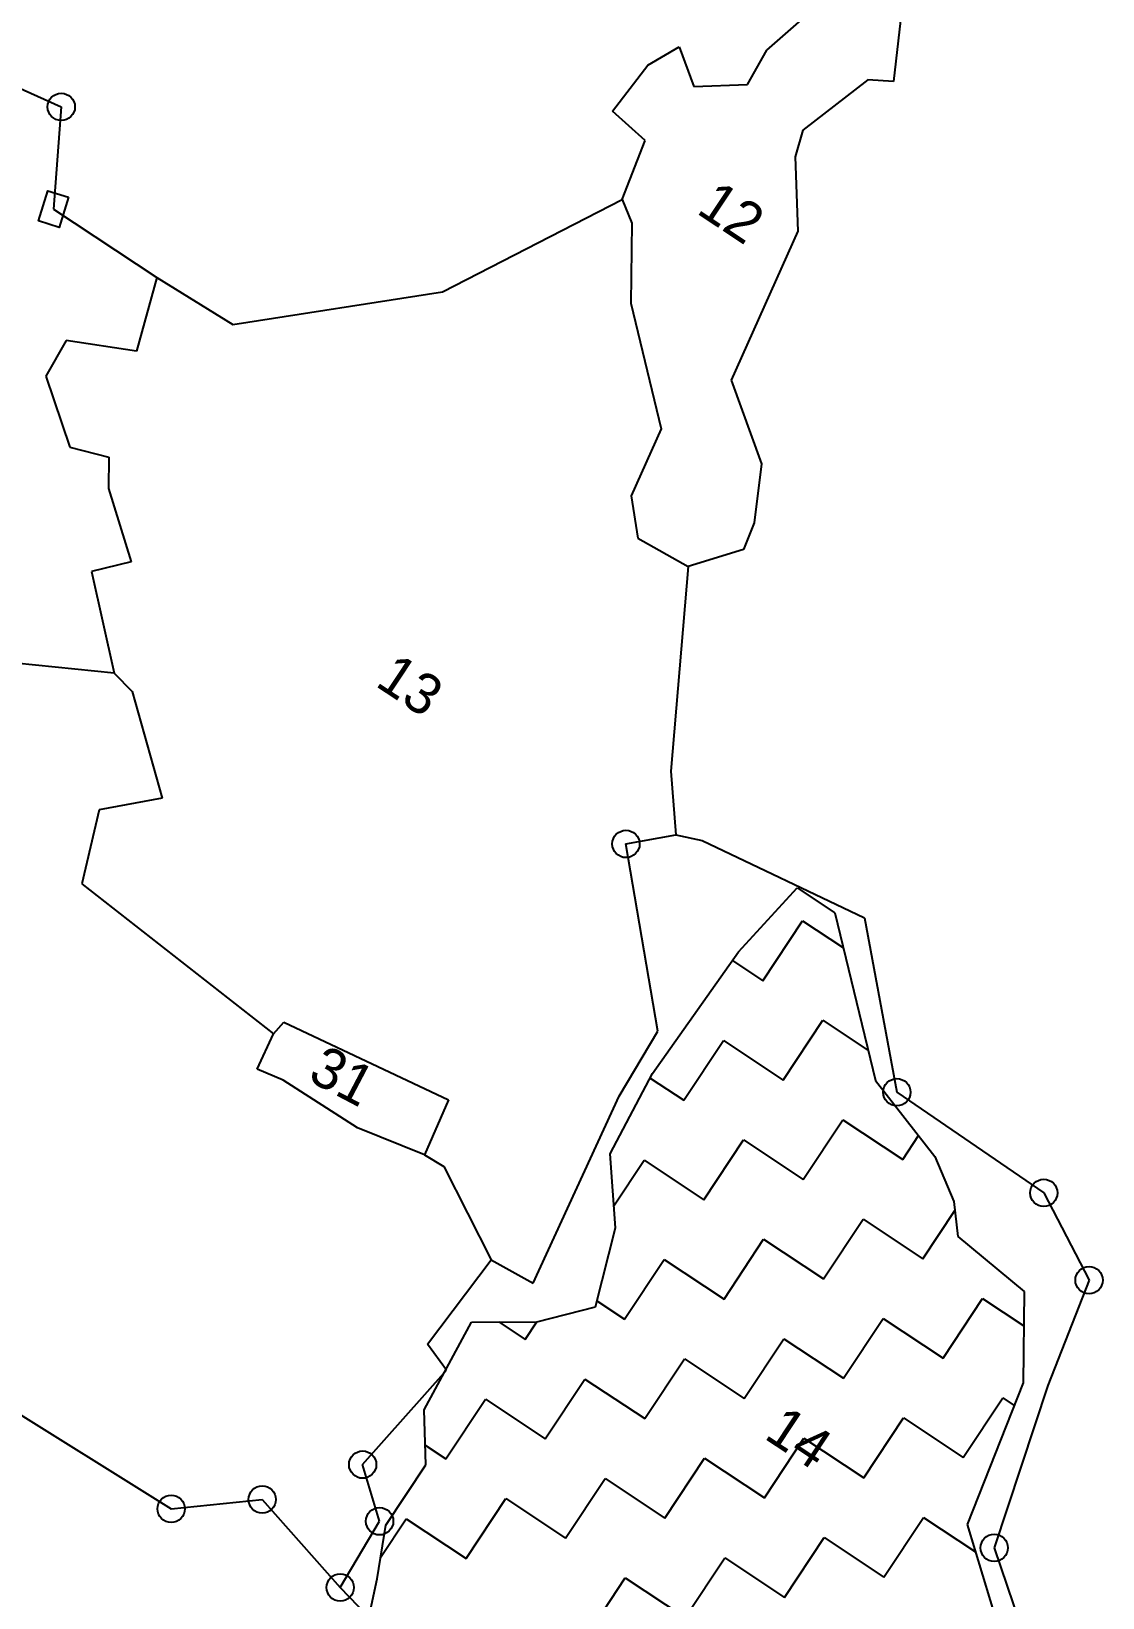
# Model space of a CAD drawing. Header units: metres. Extents: x 299922 to 302574, y 1953268 to 1957171.
# Drawn here: x 301129 to 301606, y 1954527 to 1955225 of the extents above; entities that cross this region are included whole.
import ezdxf

# ---------------------------------------------------------------- set-up
doc = ezdxf.new("R2010")
doc.units = ezdxf.units.M
for name, color, linetype in [('POLY_HATCH', 12, 'Continuous'), ('POLY_PARCEL', 6, 'Continuous'), ('TEXT_PARCEL', 7, 'Continuous'), ('V_BOUND_LINE', 7, 'Continuous')]:
    doc.layers.add(name, color=color, linetype=linetype)
doc.styles.add('TEXT_MAP', font='')
doc.styles.get('TEXT_MAP').set_extended_font_data('Kruti Dev 050')

msp = doc.modelspace()

# ---------------------------------------------------------------- linework, layer by layer
msp.add_lwpolyline([(301145.38, 1955151.17), (301141.23, 1955137.8), (301131.97, 1955140.67), (301136.13, 1955154.05)], close=True)
for centre in [(301142.12, 1955191.42), (301393.62, 1954863.14), (301514.27, 1954752.53), (301579.67, 1954707.69), (301599.85, 1954668.84), (301276.34, 1954586.68), (301191.08, 1954566.99), (301231.62, 1954571.14), (301283.9, 1954561.44), (301557.65, 1954549.64), (301266.36, 1954531.93)]:
    msp.add_circle(centre, 6.08)
at = {"layer": 'POLY_HATCH'}
for p, q in [((301443.76, 1954815.02), (301469.89, 1954843.53)), ((301469.89, 1954843.53), (301486.66, 1954832.41)), ((301486.66, 1954832.41), (301504.74, 1954757.72)), ((301405.42, 1954760.83), (301443.76, 1954815.02)), ((301386.56, 1954725.09), (301405.42, 1954760.83)), ((301504.74, 1954757.72), (301531.21, 1954723.99)), ((301388.89, 1954692.19), (301386.56, 1954725.09)), ((301531.21, 1954723.99), (301539.64, 1954703.93)), ((301539.64, 1954703.93), (301541.36, 1954688.32)), ((301380.07, 1954657.03), (301388.89, 1954692.19)), ((301541.36, 1954688.32), (301571, 1954663.85)), ((301571, 1954663.85), (301570.56, 1954623.13)), ((301353.87, 1954650.28), (301380.07, 1954657.03)), ((301303.78, 1954611.12), (301324.86, 1954650.21)), ((301324.86, 1954650.21), (301353.87, 1954650.28)), ((301570.56, 1954623.13), (301545.65, 1954560.05)), ((301304.41, 1954586.58), (301303.78, 1954611.12)), ((301286.64, 1954559.77), (301304.41, 1954586.58)), ((301282.81, 1954535.78), (301286.64, 1954559.77)), ((301545.65, 1954560.05), (301559.17, 1954514.9)), ((301274.55, 1954497.83), (301282.81, 1954535.78))]:
    msp.add_line(p, q, dxfattribs=at)
at = {"layer": 'POLY_HATCH', "linetype": 'Continuous'}
for p, q in [((301454.63, 1954802.24), (301472.28, 1954828.87)), ((301472.28, 1954828.87), (301490.43, 1954816.85)), ((301441.07, 1954811.23), (301454.63, 1954802.24)), ((301463.61, 1954757.96), (301481.26, 1954784.59)), ((301481.26, 1954784.59), (301501.48, 1954771.19)), ((301419.33, 1954748.98), (301436.98, 1954775.61)), ((301436.98, 1954775.61), (301463.61, 1954757.96)), ((301404.4, 1954758.88), (301419.33, 1954748.98)), ((301472.59, 1954713.68), (301490.24, 1954740.31)), ((301490.24, 1954740.31), (301516.87, 1954722.66)), ((301428.31, 1954704.7), (301445.96, 1954731.33)), ((301445.96, 1954731.33), (301472.59, 1954713.68)), ((301516.87, 1954722.66), (301523.91, 1954733.28)), ((301388.2, 1954702.01), (301401.68, 1954722.35)), ((301401.68, 1954722.35), (301428.31, 1954704.7)), ((301525.85, 1954678.38), (301540.09, 1954699.85)), ((301481.57, 1954669.4), (301499.22, 1954696.03)), ((301499.22, 1954696.03), (301525.85, 1954678.38)), ((301437.29, 1954660.42), (301454.94, 1954687.05)), ((301454.94, 1954687.05), (301481.57, 1954669.4)), ((301393.01, 1954651.44), (301410.66, 1954678.07)), ((301410.66, 1954678.07), (301437.29, 1954660.42)), ((301380.71, 1954659.59), (301393.01, 1954651.44)), ((301534.83, 1954634.09), (301552.48, 1954660.73)), ((301552.48, 1954660.73), (301570.84, 1954648.56)), ((301336.99, 1954650.24), (301348.72, 1954642.46)), ((301348.72, 1954642.46), (301353.91, 1954650.29)), ((301490.55, 1954625.12), (301508.2, 1954651.75)), ((301508.2, 1954651.75), (301534.83, 1954634.09)), ((301446.27, 1954616.14), (301463.92, 1954642.77)), ((301463.92, 1954642.77), (301490.55, 1954625.12)), ((301401.99, 1954607.16), (301419.64, 1954633.79)), ((301419.64, 1954633.79), (301446.27, 1954616.14)), ((301357.7, 1954598.18), (301375.36, 1954624.81)), ((301375.36, 1954624.81), (301401.99, 1954607.16)), ((301313.42, 1954589.2), (301331.07, 1954615.83)), ((301331.07, 1954615.83), (301357.7, 1954598.18)), ((301543.81, 1954589.81), (301561.46, 1954616.44)), ((301561.46, 1954616.44), (301566.58, 1954613.05)), ((301499.53, 1954580.83), (301517.18, 1954607.46)), ((301517.18, 1954607.46), (301543.81, 1954589.81)), ((301304.19, 1954595.32), (301313.42, 1954589.2)), ((301455.25, 1954571.85), (301472.9, 1954598.49)), ((301472.9, 1954598.49), (301499.53, 1954580.83)), ((301410.97, 1954562.88), (301428.62, 1954589.51)), ((301428.62, 1954589.51), (301455.25, 1954571.85)), ((301366.68, 1954553.9), (301384.33, 1954580.53)), ((301384.33, 1954580.53), (301410.97, 1954562.88)), ((301322.4, 1954544.92), (301340.05, 1954571.55)), ((301340.05, 1954571.55), (301366.68, 1954553.9)), ((301284.33, 1954545.3), (301295.77, 1954562.57)), ((301295.77, 1954562.57), (301322.4, 1954544.92)), ((301508.51, 1954536.55), (301526.16, 1954563.18)), ((301526.16, 1954563.18), (301549.3, 1954547.84)), ((301464.23, 1954527.57), (301481.88, 1954554.2)), ((301481.88, 1954554.2), (301508.51, 1954536.55)), ((301419.94, 1954518.59), (301437.6, 1954545.22)), ((301437.6, 1954545.22), (301464.23, 1954527.57)), ((301375.66, 1954509.61), (301393.31, 1954536.24)), ((301393.31, 1954536.24), (301419.94, 1954518.59))]:
    msp.add_line(p, q, dxfattribs=at)
at = {"layer": 'POLY_PARCEL'}
for p, q in [((301456.41, 1955216.78), (301493.36, 1955249.2)), ((301403.37, 1955210.06), (301417.24, 1955218.15)), ((301417.24, 1955218.15), (301423.79, 1955200.46)), ((301447.68, 1955201.49), (301456.41, 1955216.78)), ((301387.67, 1955189.56), (301403.37, 1955210.06)), ((301115.1, 1955203.71), (301142.12, 1955191.42)), ((301423.79, 1955200.46), (301447.68, 1955201.49)), ((301142.12, 1955191.42), (301138.68, 1955145.92)), ((301402.17, 1955176.43), (301387.67, 1955189.56)), ((301391.85, 1955150.25), (301402.17, 1955176.43)), ((301311.86, 1955109.12), (301391.85, 1955150.25)), ((301391.85, 1955150.25), (301396.16, 1955139.6)), ((301138.68, 1955145.92), (301184.6, 1955115.49)), ((301396.16, 1955139.6), (301395.78, 1955104.02)), ((301184.6, 1955115.49), (301175.65, 1955082.71)), ((301184.6, 1955115.49), (301218.46, 1955094.45)), ((301218.46, 1955094.45), (301311.86, 1955109.12)), ((301395.78, 1955104.02), (301409.28, 1955048)), ((301144.27, 1955087.35), (301135.22, 1955071.57)), ((301175.65, 1955082.71), (301144.27, 1955087.35)), ((301135.22, 1955071.57), (301145.87, 1955039.91)), ((301409.28, 1955048), (301395.88, 1955018.24)), ((301145.87, 1955039.91), (301163.28, 1955035.4)), ((301163.28, 1955035.4), (301163.16, 1955021.43)), ((301163.16, 1955021.43), (301173.17, 1954988.8)), ((301395.88, 1955018.24), (301398.86, 1954999.4)), ((301398.86, 1954999.4), (301421.34, 1954986.68)), ((301173.17, 1954988.8), (301155.58, 1954984.53)), ((301155.58, 1954984.53), (301165.63, 1954939.22)), ((301165.63, 1954939.22), (301101.81, 1954945.72)), ((301165.63, 1954939.22), (301173.62, 1954931.12)), ((301173.62, 1954931.12), (301187.08, 1954883.55)), ((301158.99, 1954878.28), (301151.28, 1954845.45)), ((301187.08, 1954883.55), (301158.99, 1954878.28)), ((301393.62, 1954863.14), (301415.78, 1954867.21)), ((301407.79, 1954779.79), (301393.62, 1954863.14)), ((301151.28, 1954845.45), (301236.69, 1954778.58)), ((301236.69, 1954778.58), (301241.17, 1954783.76)), ((301241.17, 1954783.76), (301314.57, 1954749.16)), ((301229.37, 1954762.77), (301236.69, 1954778.58)), ((301390.57, 1954750.74), (301407.79, 1954779.79)), ((301240.93, 1954757.93), (301229.37, 1954762.77)), ((301273.98, 1954736.72), (301240.93, 1954757.93)), ((301314.57, 1954749.16), (301303.92, 1954724.61)), ((301352.29, 1954667.54), (301390.57, 1954750.74)), ((301303.92, 1954724.61), (301273.98, 1954736.72)), ((301303.92, 1954724.61), (301312.51, 1954719.53)), ((301312.51, 1954719.53), (301333.54, 1954677.94)), ((301305.19, 1954640.39), (301333.54, 1954677.94)), ((301333.54, 1954677.94), (301352.29, 1954667.54)), ((301313.65, 1954628.72), (301305.19, 1954640.39)), ((301088.46, 1954630.94), (301191.08, 1954566.99)), ((301276.34, 1954586.68), (301313.65, 1954628.72)), ((301283.9, 1954561.44), (301276.34, 1954586.68)), ((301191.08, 1954566.99), (301231.62, 1954571.14)), ((301231.62, 1954571.14), (301266.36, 1954531.93)), ((301266.36, 1954531.93), (301283.9, 1954561.44)), ((301266.36, 1954531.93), (301282.04, 1954515.57))]:
    msp.add_line(p, q, dxfattribs=at)
at = {"layer": 'V_BOUND_LINE'}
for p, q in [((301515.82, 1955229.87), (301512.78, 1955202.69)), ((301501.36, 1955203.53), (301472.34, 1955181.14)), ((301512.78, 1955202.69), (301501.36, 1955203.53)), ((301472.34, 1955181.14), (301468.92, 1955169.19)), ((301468.92, 1955169.19), (301470.23, 1955136.14)), ((301470.23, 1955136.14), (301440.48, 1955069.79)), ((301440.48, 1955069.79), (301453.92, 1955032.44)), ((301453.92, 1955032.44), (301450.71, 1955006.13)), ((301450.71, 1955006.13), (301445.9, 1954994.35)), ((301445.9, 1954994.35), (301421.34, 1954986.68)), ((301421.34, 1954986.68), (301413.62, 1954895.58)), ((301413.62, 1954895.58), (301415.78, 1954867.21)), ((301415.78, 1954867.21), (301427.56, 1954864.64)), ((301427.56, 1954864.64), (301499.85, 1954830.2)), ((301499.85, 1954830.2), (301514.27, 1954752.53)), ((301514.27, 1954752.53), (301579.67, 1954707.69)), ((301579.67, 1954707.69), (301599.85, 1954668.84)), ((301599.85, 1954668.84), (301581.47, 1954621.9)), ((301581.47, 1954621.9), (301557.65, 1954549.64)), ((301557.65, 1954549.64), (301569, 1954515.92))]:
    msp.add_line(p, q, dxfattribs=at)

# ---------------------------------------------------------------- texts
at = {"layer": 'TEXT_PARCEL', "ltscale": 10, "style": 'TEXT_MAP'}
for s, rotation, p in [('12', 326.46271, (301424.45, 1955144.41)), ('13', 326.46271, (301281.42, 1954933.88)), ('31', 332.28486, (301251.29, 1954758.11)), ('14', 326.46271, (301454.59, 1954598.68))]:
    msp.add_text(s, height=18.113, rotation=rotation, dxfattribs=at).set_placement(p)

doc.saveas('drawing.dxf')
